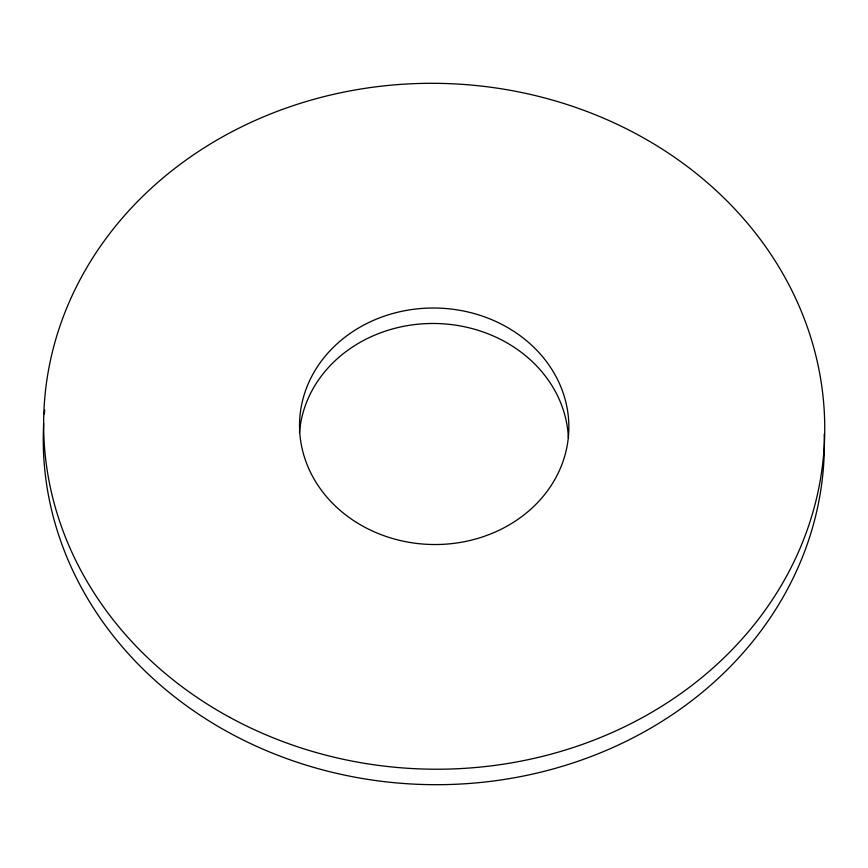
<?xml version="1.0" encoding="UTF-8"?>
<svg xmlns="http://www.w3.org/2000/svg" width="868" height="868" viewBox="0 0 868 868"><rect width="100%" height="100%" fill="white"/><g stroke="black" fill="none" stroke-linecap="round" stroke-linejoin="round"><path stroke-width="1.3" d="M824.209 434.228A390.578 342.925 1.4 0 1 430.192 784.65A390.578 342.925 1.4 0 1 43.682 423.508M44.344 414.036A390.578 342.925 1.4 0 1 44.713 409.989M299.46 432.774A134.681 118.254 1.4 0 1 435.823 323.504A134.681 118.254 1.4 0 1 568.377 437.798M229.836 717.38A390.578 342.925 1.4 0 0 824.6 437.732A390.578 342.925 1.4 0 0 248.129 123.69A390.578 342.925 1.4 0 0 229.836 717.38M356.498 522.428A134.681 118.254 1.4 0 0 568.301 437.798A134.681 118.254 1.4 0 0 377.764 318.578A134.681 118.254 1.4 0 0 356.498 522.428"/></g></svg>
